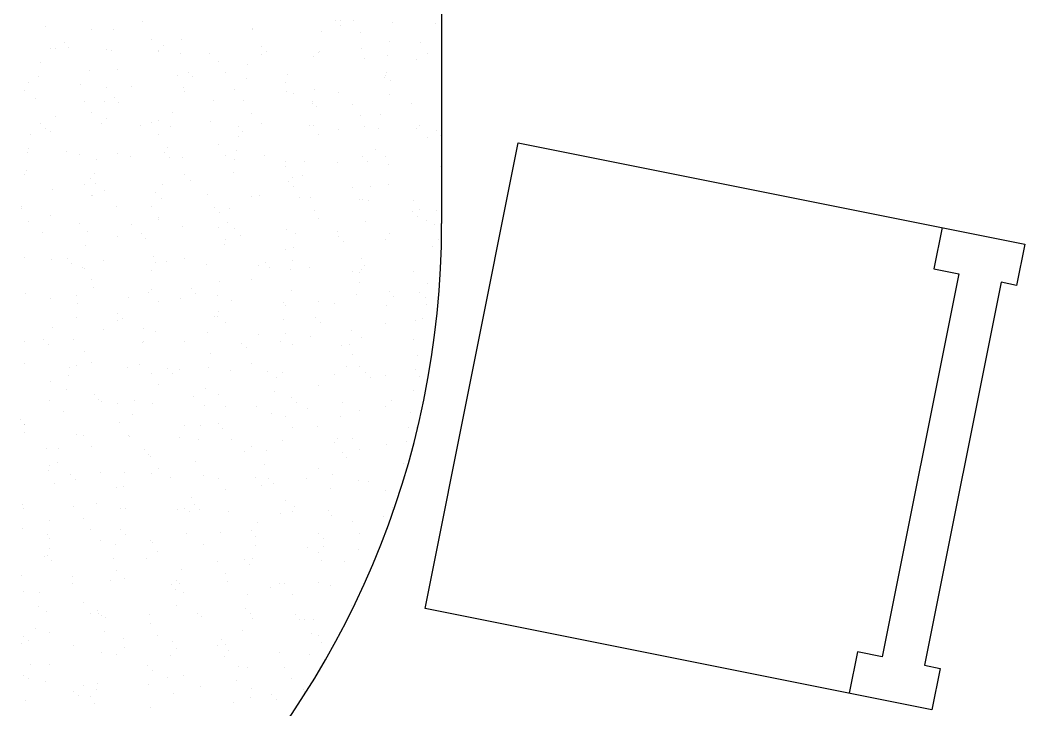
# Model space of a CAD drawing. Extents: x 33 to 1815, y -14679 to 245.
# Drawn here: x 36.261 to 37.214, y 8.045 to 8.699 of the extents above; entities that cross this region are included whole.
import ezdxf

# ---------------------------------------------------------------- set-up
doc = ezdxf.new("R2010")
doc.units = 0
doc.header["$MEASUREMENT"] = 0
doc.layers.add('LINVISTA', color=13, linetype='CONTINUOUS')
doc.layers.add('VARANDA', color=1, linetype='CONTINUOUS')

msp = doc.modelspace()

# ---------------------------------------------------------------- linework, layer by layer
at = {"layer": 'LINVISTA', "ltscale": 0.35}
msp.add_line((36.66036, 10.64451), (36.66036, 8.506), dxfattribs=at)
msp.add_arc((35.82961, 8.506), 0.83075, 180, 360, dxfattribs=at)
at = {"layer": 'VARANDA'}
for p, q in [((36.28419, 8.69283), (36.28419, 8.69283)), ((36.37647, 8.69684), (36.37647, 8.69684)), ((36.55988, 8.69805), (36.55988, 8.69805)), ((36.56417, 8.69337), (36.56417, 8.69337)), ((36.56469, 8.69836), (36.56469, 8.69836)), ((36.57633, 8.69792), (36.57633, 8.69792)), ((36.61363, 8.69676), (36.61363, 8.69676)), ((36.65442, 8.69557), (36.65442, 8.69557)), ((36.32859, 8.69017), (36.32859, 8.69017)), ((36.34959, 8.69006), (36.34959, 8.69006)), ((36.48051, 8.68968), (36.48051, 8.68968)), ((36.48123, 8.69094), (36.48123, 8.69094)), ((36.54663, 8.68817), (36.54663, 8.68817)), ((36.58315, 8.68721), (36.58315, 8.68721)), ((36.30218, 8.67723), (36.30218, 8.67723)), ((36.38537, 8.68037), (36.38537, 8.68037)), ((36.39672, 8.67474), (36.39672, 8.67474)), ((36.41401, 8.67986), (36.41401, 8.67986)), ((36.48988, 8.67376), (36.48988, 8.67376)), ((36.61105, 8.67798), (36.61105, 8.67798)), ((36.63993, 8.67741), (36.63993, 8.67741)), ((36.28955, 8.67212), (36.28955, 8.67212)), ((36.2937, 8.67211), (36.2937, 8.67211)), ((36.30647, 8.67255), (36.30647, 8.67255)), ((36.34264, 8.67051), (36.34264, 8.67051)), ((36.34687, 8.66941), (36.34687, 8.66941)), ((36.39158, 8.66891), (36.39158, 8.66891)), ((36.39219, 8.66965), (36.39219, 8.66965)), ((36.41227, 8.66664), (36.41227, 8.66664)), ((36.44052, 8.66731), (36.44052, 8.66731)), ((36.48946, 8.66571), (36.48946, 8.66571)), ((36.49417, 8.66908), (36.49417, 8.66908)), ((36.5384, 8.66411), (36.5384, 8.66411)), ((36.54391, 8.66752), (36.54391, 8.66752)), ((36.54411, 8.66917), (36.54411, 8.66917)), ((36.58442, 8.67127), (36.58442, 8.67127)), ((36.60931, 8.66475), (36.60931, 8.66475)), ((36.64675, 8.6667), (36.64675, 8.6667)), ((36.27965, 8.65833), (36.27965, 8.65833)), ((36.44897, 8.65985), (36.44897, 8.65985)), ((36.47669, 8.65644), (36.47669, 8.65644)), ((36.58735, 8.66251), (36.58735, 8.66251)), ((36.63629, 8.66091), (36.63629, 8.66091)), ((36.2779, 8.64511), (36.2779, 8.64511)), ((36.32672, 8.65045), (36.32672, 8.65045)), ((36.35315, 8.65161), (36.35315, 8.65161)), ((36.40955, 8.64599), (36.40955, 8.64599)), ((36.41988, 8.64946), (36.41988, 8.64946)), ((36.42417, 8.64478), (36.42417, 8.64478)), ((36.4558, 8.64914), (36.4558, 8.64914)), ((36.51442, 8.64698), (36.51442, 8.64698)), ((36.60659, 8.6441), (36.60659, 8.6441)), ((36.60758, 8.64599), (36.60758, 8.64599)), ((36.60772, 8.64865), (36.60772, 8.64865)), ((36.26857, 8.63936), (36.26857, 8.63936)), ((36.31751, 8.63776), (36.31751, 8.63776)), ((36.34233, 8.63491), (36.34233, 8.63491)), ((36.36645, 8.63616), (36.36645, 8.63616)), ((36.4154, 8.63456), (36.4154, 8.63456)), ((36.47495, 8.64322), (36.47495, 8.64322)), ((36.51258, 8.63934), (36.51258, 8.63934)), ((36.61187, 8.64131), (36.61187, 8.64131)), ((36.26484, 8.63158), (36.26484, 8.63158)), ((36.34989, 8.62517), (36.34989, 8.62517)), ((36.41676, 8.63109), (36.41676, 8.63109)), ((36.46434, 8.63296), (36.46434, 8.63296)), ((36.51328, 8.63136), (36.51328, 8.63136)), ((36.5194, 8.62863), (36.5194, 8.62863)), ((36.53937, 8.63302), (36.53937, 8.63302)), ((36.56222, 8.62976), (36.56222, 8.62976)), ((36.61116, 8.62816), (36.61116, 8.62816)), ((36.6601, 8.62656), (36.6601, 8.62656)), ((36.27519, 8.62446), (36.27519, 8.62446)), ((36.32162, 8.62178), (36.32162, 8.62178)), ((36.34059, 8.62169), (36.34059, 8.62169)), ((36.35418, 8.62049), (36.35418, 8.62049)), ((36.44442, 8.62268), (36.44442, 8.62268)), ((36.47223, 8.62257), (36.47223, 8.62257)), ((36.53759, 8.6217), (36.53759, 8.6217)), ((36.53763, 8.6198), (36.53763, 8.6198)), ((36.54188, 8.61702), (36.54188, 8.61702)), ((36.57618, 8.61882), (36.57618, 8.61882)), ((36.63212, 8.61921), (36.63212, 8.61921)), ((36.29401, 8.60713), (36.29401, 8.60713)), ((36.32845, 8.61107), (36.32845, 8.61107)), ((36.40501, 8.61149), (36.40501, 8.61149)), ((36.48036, 8.61058), (36.48036, 8.61058)), ((36.58301, 8.60811), (36.58301, 8.60811)), ((36.60205, 8.6096), (36.60205, 8.6096)), ((36.27989, 8.60087), (36.27989, 8.60087)), ((36.33787, 8.60104), (36.33787, 8.60104)), ((36.34295, 8.60553), (36.34295, 8.60553)), ((36.37442, 8.59839), (36.37442, 8.59839)), ((36.38523, 8.60127), (36.38523, 8.60127)), ((36.39189, 8.60393), (36.39189, 8.60393)), ((36.40327, 8.59827), (36.40327, 8.59827)), ((36.44083, 8.60233), (36.44083, 8.60233)), ((36.46759, 8.5974), (36.46759, 8.5974)), ((36.48978, 8.60073), (36.48978, 8.60073)), ((36.53491, 8.59915), (36.53491, 8.59915)), ((36.53872, 8.59913), (36.53872, 8.59913)), ((36.58766, 8.59753), (36.58766, 8.59753)), ((36.60031, 8.59638), (36.60031, 8.59638)), ((36.63979, 8.59831), (36.63979, 8.59831)), ((36.27064, 8.58996), (36.27064, 8.58996)), ((36.28418, 8.59619), (36.28418, 8.59619)), ((36.28941, 8.59302), (36.28941, 8.59302)), ((36.39205, 8.59056), (36.39205, 8.59056)), ((36.46769, 8.58807), (36.46769, 8.58807)), ((36.47188, 8.59272), (36.47188, 8.59272)), ((36.54397, 8.59007), (36.54397, 8.59007)), ((36.56212, 8.59492), (36.56212, 8.59492)), ((36.6366, 8.59593), (36.6366, 8.59593)), ((36.64661, 8.5876), (36.64661, 8.5876)), ((36.65529, 8.59393), (36.65529, 8.59393)), ((36.65958, 8.58925), (36.65958, 8.58925)), ((36.40055, 8.57762), (36.40055, 8.57762)), ((36.44883, 8.58075), (36.44883, 8.58075)), ((36.26772, 8.57287), (36.26772, 8.57287)), ((36.2689, 8.57673), (36.2689, 8.57673)), ((36.30443, 8.57409), (36.30443, 8.57409)), ((36.31666, 8.57127), (36.31666, 8.57127)), ((36.35301, 8.57251), (36.35301, 8.57251)), ((36.36561, 8.56967), (36.36561, 8.56967)), ((36.39759, 8.57311), (36.39759, 8.57311)), ((36.40188, 8.56843), (36.40188, 8.56843)), ((36.41455, 8.56807), (36.41455, 8.56807)), ((36.45565, 8.57004), (36.45565, 8.57004)), ((36.46595, 8.57485), (36.46595, 8.57485)), ((36.49213, 8.57062), (36.49213, 8.57062)), ((36.58529, 8.56964), (36.58529, 8.56964)), ((36.59759, 8.57573), (36.59759, 8.57573)), ((36.60757, 8.56955), (36.60757, 8.56955)), ((36.33333, 8.56654), (36.33333, 8.56654)), ((36.46349, 8.56647), (36.46349, 8.56647)), ((36.51243, 8.56487), (36.51243, 8.56487)), ((36.51243, 8.56024), (36.51243, 8.56024)), ((36.53037, 8.56465), (36.53037, 8.56465)), ((36.56137, 8.56327), (36.56137, 8.56327)), ((36.58958, 8.56496), (36.58958, 8.56496)), ((36.61031, 8.56167), (36.61031, 8.56167)), ((36.65925, 8.56007), (36.65925, 8.56007)), ((36.2647, 8.55248), (36.2647, 8.55248)), ((36.26618, 8.55608), (36.26618, 8.55608)), ((36.32759, 8.54881), (36.32759, 8.54881)), ((36.33158, 8.55332), (36.33158, 8.55332)), ((36.41662, 8.552), (36.41662, 8.552)), ((36.46323, 8.5542), (36.46323, 8.5542)), ((36.51926, 8.54953), (36.51926, 8.54953)), ((36.52863, 8.55143), (36.52863, 8.55143)), ((36.66028, 8.55231), (36.66028, 8.55231)), ((36.32148, 8.54268), (36.32148, 8.54268)), ((36.33188, 8.54413), (36.33188, 8.54413)), ((36.39601, 8.54312), (36.39601, 8.54312)), ((36.42213, 8.54633), (36.42213, 8.54633)), ((36.51529, 8.54534), (36.51529, 8.54534)), ((36.51958, 8.54066), (36.51958, 8.54066)), ((36.57604, 8.53972), (36.57604, 8.53972)), ((36.59305, 8.54123), (36.59305, 8.54123)), ((36.60983, 8.54286), (36.60983, 8.54286)), ((36.29154, 8.53853), (36.29154, 8.53853)), ((36.3283, 8.53197), (36.3283, 8.53197)), ((36.32887, 8.53267), (36.32887, 8.53267)), ((36.34048, 8.53693), (36.34048, 8.53693)), ((36.38942, 8.53533), (36.38942, 8.53533)), ((36.39427, 8.5299), (36.39427, 8.5299)), ((36.43836, 8.53373), (36.43836, 8.53373)), ((36.48022, 8.53148), (36.48022, 8.53148)), ((36.4873, 8.53213), (36.4873, 8.53213)), ((36.52591, 8.53078), (36.52591, 8.53078)), ((36.53624, 8.53053), (36.53624, 8.53053)), ((36.26164, 8.52158), (36.26164, 8.52158)), ((36.35213, 8.52203), (36.35213, 8.52203)), ((36.38508, 8.52217), (36.38508, 8.52217)), ((36.4453, 8.52105), (36.4453, 8.52105)), ((36.58286, 8.52901), (36.58286, 8.52901)), ((36.58519, 8.52893), (36.58519, 8.52893)), ((36.59131, 8.52801), (36.59131, 8.52801)), ((36.63413, 8.52733), (36.63413, 8.52733)), ((36.26188, 8.51984), (36.26188, 8.51984)), ((36.28926, 8.51392), (36.28926, 8.51392)), ((36.39191, 8.51146), (36.39191, 8.51146)), ((36.44959, 8.51637), (36.44959, 8.51637)), ((36.45869, 8.5197), (36.45869, 8.5197)), ((36.53983, 8.51856), (36.53983, 8.51856)), ((36.54382, 8.51097), (36.54382, 8.51097)), ((36.633, 8.51758), (36.633, 8.51758)), ((36.63729, 8.51289), (36.63729, 8.51289)), ((36.63964, 8.51921), (36.63964, 8.51921)), ((36.65573, 8.51781), (36.65573, 8.51781)), ((36.26804, 8.5079), (36.26804, 8.5079)), ((36.31698, 8.5063), (36.31698, 8.5063)), ((36.36592, 8.5047), (36.36592, 8.5047)), ((36.39155, 8.50925), (36.39155, 8.50925)), ((36.41486, 8.5031), (36.41486, 8.5031)), ((36.44869, 8.50165), (36.44869, 8.50165)), ((36.45695, 8.50648), (36.45695, 8.50648)), ((36.4638, 8.5015), (36.4638, 8.5015)), ((36.58859, 8.50736), (36.58859, 8.50736)), ((36.64647, 8.5085), (36.64647, 8.5085)), ((36.65399, 8.50459), (36.65399, 8.50459)), ((36.28213, 8.49774), (36.28213, 8.49774)), ((36.32432, 8.49817), (36.32432, 8.49817)), ((36.35287, 8.49341), (36.35287, 8.49341)), ((36.3753, 8.49675), (36.3753, 8.49675)), ((36.37959, 8.49207), (36.37959, 8.49207)), ((36.46983, 8.49427), (36.46983, 8.49427)), ((36.51274, 8.4999), (36.51274, 8.4999)), ((36.52137, 8.49628), (36.52137, 8.49628)), ((36.56168, 8.4983), (36.56168, 8.4983)), ((36.563, 8.49328), (36.563, 8.49328)), ((36.61062, 8.4967), (36.61062, 8.4967)), ((36.65957, 8.4951), (36.65957, 8.4951)), ((36.32258, 8.48494), (36.32258, 8.48494)), ((36.45423, 8.48583), (36.45423, 8.48583)), ((36.45551, 8.49094), (36.45551, 8.49094)), ((36.51963, 8.48306), (36.51963, 8.48306)), ((36.56729, 8.4886), (36.56729, 8.4886)), ((36.60743, 8.49045), (36.60743, 8.49045)), ((36.65127, 8.48394), (36.65127, 8.48394)), ((36.65753, 8.4908), (36.65753, 8.4908)), ((36.26455, 8.47338), (36.26455, 8.47338)), ((36.3053, 8.47246), (36.3053, 8.47246)), ((36.38701, 8.47475), (36.38701, 8.47475)), ((36.41647, 8.4729), (36.41647, 8.4729)), ((36.51229, 8.48114), (36.51229, 8.48114)), ((36.58405, 8.47286), (36.58405, 8.47286)), ((36.29069, 8.47204), (36.29069, 8.47204)), ((36.30959, 8.46778), (36.30959, 8.46778)), ((36.31986, 8.4643), (36.31986, 8.4643)), ((36.32133, 8.46358), (36.32133, 8.46358)), ((36.33963, 8.47044), (36.33963, 8.47044)), ((36.38857, 8.46884), (36.38857, 8.46884)), ((36.39984, 8.46997), (36.39984, 8.46997)), ((36.43751, 8.46724), (36.43751, 8.46724)), ((36.48646, 8.46564), (36.48646, 8.46564)), ((36.493, 8.46899), (36.493, 8.46899)), ((36.49729, 8.4643), (36.49729, 8.4643)), ((36.51911, 8.47043), (36.51911, 8.47043)), ((36.5354, 8.46404), (36.5354, 8.46404)), ((36.58754, 8.4665), (36.58754, 8.4665)), ((36.38526, 8.46153), (36.38526, 8.46153)), ((36.51691, 8.46241), (36.51691, 8.46241)), ((36.5759, 8.46063), (36.5759, 8.46063)), ((36.58231, 8.45964), (36.58231, 8.45964)), ((36.58434, 8.46244), (36.58434, 8.46244)), ((36.63328, 8.46084), (36.63328, 8.46084)), ((36.32816, 8.45287), (36.32816, 8.45287)), ((36.32984, 8.44568), (36.32984, 8.44568)), ((36.423, 8.44469), (36.423, 8.44469)), ((36.44969, 8.45133), (36.44969, 8.45133)), ((36.48008, 8.45238), (36.48008, 8.45238)), ((36.58272, 8.44991), (36.58272, 8.44991)), ((36.64673, 8.44944), (36.64673, 8.44944)), ((36.26556, 8.4393), (36.26556, 8.4393)), ((36.28912, 8.43482), (36.28912, 8.43482)), ((36.3145, 8.4377), (36.3145, 8.4377)), ((36.36345, 8.4361), (36.36345, 8.4361)), ((36.38255, 8.44088), (36.38255, 8.44088)), ((36.38494, 8.44307), (36.38494, 8.44307)), ((36.41239, 8.4345), (36.41239, 8.4345)), ((36.42729, 8.44001), (36.42729, 8.44001)), ((36.44795, 8.43811), (36.44795, 8.43811)), ((36.51754, 8.44221), (36.51754, 8.44221)), ((36.57959, 8.43899), (36.57959, 8.43899)), ((36.6107, 8.44122), (36.6107, 8.44122)), ((36.61499, 8.43654), (36.61499, 8.43654)), ((36.6395, 8.44011), (36.6395, 8.44011)), ((36.64499, 8.43622), (36.64499, 8.43622)), ((36.31532, 8.42979), (36.31532, 8.42979)), ((36.39176, 8.43236), (36.39176, 8.43236)), ((36.46133, 8.4329), (36.46133, 8.4329)), ((36.51027, 8.4313), (36.51027, 8.4313)), ((36.51237, 8.42791), (36.51237, 8.42791)), ((36.54368, 8.43187), (36.54368, 8.43187)), ((36.55921, 8.4297), (36.55921, 8.4297)), ((36.60815, 8.4281), (36.60815, 8.4281)), ((36.64632, 8.4294), (36.64632, 8.4294)), ((36.31358, 8.41657), (36.31358, 8.41657)), ((36.353, 8.4204), (36.353, 8.4204)), ((36.35729, 8.41571), (36.35729, 8.41571)), ((36.44523, 8.41746), (36.44523, 8.41746)), ((36.44754, 8.41791), (36.44754, 8.41791)), ((36.44854, 8.42255), (36.44854, 8.42255)), ((36.5407, 8.41693), (36.5407, 8.41693)), ((36.64227, 8.41557), (36.64227, 8.41557)), ((36.291, 8.40707), (36.291, 8.40707)), ((36.35272, 8.41431), (36.35272, 8.41431)), ((36.378, 8.40638), (36.378, 8.40638)), ((36.45537, 8.41184), (36.45537, 8.41184)), ((36.51063, 8.41469), (36.51063, 8.41469)), ((36.54499, 8.41224), (36.54499, 8.41224)), ((36.60728, 8.41135), (36.60728, 8.41135)), ((36.63524, 8.41444), (36.63524, 8.41444)), ((36.33994, 8.40547), (36.33994, 8.40547)), ((36.38888, 8.40387), (36.38888, 8.40387)), ((36.43783, 8.40227), (36.43783, 8.40227)), ((36.48677, 8.40067), (36.48677, 8.40067)), ((36.51215, 8.40204), (36.51215, 8.40204)), ((36.53571, 8.39907), (36.53571, 8.39907)), ((36.57505, 8.40449), (36.57505, 8.40449)), ((36.58465, 8.39747), (36.58465, 8.39747)), ((36.26441, 8.39428), (36.26441, 8.39428)), ((36.28301, 8.3961), (36.28301, 8.3961)), ((36.2873, 8.39142), (36.2873, 8.39142)), ((36.31086, 8.39592), (36.31086, 8.39592)), ((36.37626, 8.39316), (36.37626, 8.39316)), ((36.37754, 8.39362), (36.37754, 8.39362)), ((36.41633, 8.3938), (36.41633, 8.3938)), ((36.47071, 8.39263), (36.47071, 8.39263)), ((36.475, 8.38795), (36.475, 8.38795)), ((36.50791, 8.39404), (36.50791, 8.39404)), ((36.51897, 8.39133), (36.51897, 8.39133)), ((36.56524, 8.39015), (36.56524, 8.39015)), ((36.57331, 8.39127), (36.57331, 8.39127)), ((36.63359, 8.39587), (36.63359, 8.39587)), ((36.32119, 8.38448), (36.32119, 8.38448)), ((36.44069, 8.38296), (36.44069, 8.38296)), ((36.57575, 8.38153), (36.57575, 8.38153)), ((36.63773, 8.38107), (36.63773, 8.38107)), ((36.26472, 8.37281), (36.26472, 8.37281)), ((36.30755, 8.36932), (36.30755, 8.36932)), ((36.31366, 8.37121), (36.31366, 8.37121)), ((36.32801, 8.37377), (36.32801, 8.37377)), ((36.3626, 8.36961), (36.3626, 8.36961)), ((36.37355, 8.37251), (36.37355, 8.37251)), ((36.40071, 8.36834), (36.40071, 8.36834)), ((36.41154, 8.36801), (36.41154, 8.36801)), ((36.43894, 8.36974), (36.43894, 8.36974)), ((36.47993, 8.37328), (36.47993, 8.37328)), ((36.57059, 8.37062), (36.57059, 8.37062)), ((36.58258, 8.37082), (36.58258, 8.37082)), ((36.63599, 8.36785), (36.63599, 8.36785)), ((36.30632, 8.36142), (36.30632, 8.36142)), ((36.3848, 8.36397), (36.3848, 8.36397)), ((36.405, 8.36365), (36.405, 8.36365)), ((36.46048, 8.36641), (36.46048, 8.36641)), ((36.49525, 8.36585), (36.49525, 8.36585)), ((36.50337, 8.35954), (36.50337, 8.35954)), ((36.50942, 8.36481), (36.50942, 8.36481)), ((36.55836, 8.36321), (36.55836, 8.36321)), ((36.58841, 8.36487), (36.58841, 8.36487)), ((36.5927, 8.36018), (36.5927, 8.36018)), ((36.6073, 8.36161), (36.6073, 8.36161)), ((36.63936, 8.36101), (36.63936, 8.36101)), ((36.28898, 8.35572), (36.28898, 8.35572)), ((36.39162, 8.35326), (36.39162, 8.35326)), ((36.43623, 8.34909), (36.43623, 8.34909)), ((36.54354, 8.35277), (36.54354, 8.35277)), ((36.30458, 8.3482), (36.30458, 8.3482)), ((36.33071, 8.34404), (36.33071, 8.34404)), ((36.335, 8.33936), (36.335, 8.33936)), ((36.42525, 8.34156), (36.42525, 8.34156)), ((36.4484, 8.34345), (36.4484, 8.34345)), ((36.50163, 8.34632), (36.50163, 8.34632)), ((36.51841, 8.34057), (36.51841, 8.34057)), ((36.63327, 8.3472), (36.63327, 8.3472)), ((36.28853, 8.33846), (36.28853, 8.33846)), ((36.33747, 8.33686), (36.33747, 8.33686)), ((36.35258, 8.33521), (36.35258, 8.33521)), ((36.369, 8.33801), (36.369, 8.33801)), ((36.38641, 8.33526), (36.38641, 8.33526)), ((36.43535, 8.33366), (36.43535, 8.33366)), ((36.45522, 8.33274), (36.45522, 8.33274)), ((36.4843, 8.33206), (36.4843, 8.33206)), ((36.5227, 8.33589), (36.5227, 8.33589)), ((36.53324, 8.33046), (36.53324, 8.33046)), ((36.56605, 8.33612), (36.56605, 8.33612)), ((36.60714, 8.33226), (36.60714, 8.33226)), ((36.61295, 8.33809), (36.61295, 8.33809)), ((36.30186, 8.32755), (36.30186, 8.32755)), ((36.36726, 8.32478), (36.36726, 8.32478)), ((36.49891, 8.32567), (36.49891, 8.32567)), ((36.512, 8.32294), (36.512, 8.32294)), ((36.56431, 8.3229), (36.56431, 8.3229)), ((36.58218, 8.32886), (36.58218, 8.32886)), ((36.63112, 8.32726), (36.63112, 8.32726)), ((36.26071, 8.31975), (36.26071, 8.31975)), ((36.26427, 8.31519), (36.26427, 8.31519)), ((36.265, 8.31506), (36.265, 8.31506)), ((36.35525, 8.31726), (36.35525, 8.31726)), ((36.41618, 8.3147), (36.41618, 8.3147)), ((36.43168, 8.31459), (36.43168, 8.31459)), ((36.44841, 8.31628), (36.44841, 8.31628)), ((36.4527, 8.31159), (36.4527, 8.31159)), ((36.51883, 8.31223), (36.51883, 8.31223)), ((36.54295, 8.31379), (36.54295, 8.31379)), ((36.62873, 8.3127), (36.62873, 8.3127)), ((36.63611, 8.3128), (36.63611, 8.3128)), ((36.26503, 8.30783), (36.26503, 8.30783)), ((36.31397, 8.30623), (36.31397, 8.30623)), ((36.32105, 8.30538), (36.32105, 8.30538)), ((36.36291, 8.30463), (36.36291, 8.30463)), ((36.36454, 8.30413), (36.36454, 8.30413)), ((36.41185, 8.30303), (36.41185, 8.30303)), ((36.42994, 8.30137), (36.42994, 8.30137)), ((36.46079, 8.30143), (36.46079, 8.30143)), ((36.56159, 8.30225), (36.56159, 8.30225)), ((36.57561, 8.30243), (36.57561, 8.30243)), ((36.28525, 8.29297), (36.28525, 8.29297)), ((36.29732, 8.29305), (36.29732, 8.29305)), ((36.32787, 8.29467), (36.32787, 8.29467)), ((36.37842, 8.29198), (36.37842, 8.29198)), ((36.47979, 8.29418), (36.47979, 8.29418)), ((36.50973, 8.29983), (36.50973, 8.29983)), ((36.55868, 8.29823), (36.55868, 8.29823)), ((36.58243, 8.29172), (36.58243, 8.29172)), ((36.60762, 8.29663), (36.60762, 8.29663)), ((36.62699, 8.29948), (36.62699, 8.29948)), ((36.38271, 8.2873), (36.38271, 8.2873)), ((36.38465, 8.28487), (36.38465, 8.28487)), ((36.47295, 8.2895), (36.47295, 8.2895)), ((36.49437, 8.29117), (36.49437, 8.29117)), ((36.56612, 8.28851), (36.56612, 8.28851)), ((36.57041, 8.28383), (36.57041, 8.28383)), ((36.28883, 8.27663), (36.28883, 8.27663)), ((36.29558, 8.27983), (36.29558, 8.27983)), ((36.39148, 8.27416), (36.39148, 8.27416)), ((36.42723, 8.28072), (36.42723, 8.28072)), ((36.49262, 8.27795), (36.49262, 8.27795)), ((36.54339, 8.27367), (36.54339, 8.27367)), ((36.62427, 8.27883), (36.62427, 8.27883)), ((36.28768, 8.27198), (36.28768, 8.27198)), ((36.30842, 8.26769), (36.30842, 8.26769)), ((36.31271, 8.263), (36.31271, 8.263)), ((36.33662, 8.27038), (36.33662, 8.27038)), ((36.36, 8.26963), (36.36, 8.26963)), ((36.38556, 8.26878), (36.38556, 8.26878)), ((36.40296, 8.2652), (36.40296, 8.2652)), ((36.43451, 8.26718), (36.43451, 8.26718)), ((36.44826, 8.26436), (36.44826, 8.26436)), ((36.48345, 8.26558), (36.48345, 8.26558)), ((36.49612, 8.26421), (36.49612, 8.26421)), ((36.53239, 8.26398), (36.53239, 8.26398)), ((36.55705, 8.26775), (36.55705, 8.26775)), ((36.29286, 8.25918), (36.29286, 8.25918)), ((36.35244, 8.25611), (36.35244, 8.25611)), ((36.35826, 8.25641), (36.35826, 8.25641)), ((36.45508, 8.25364), (36.45508, 8.25364)), ((36.48991, 8.2573), (36.48991, 8.2573)), ((36.50041, 8.25953), (36.50041, 8.25953)), ((36.55531, 8.25453), (36.55531, 8.25453)), ((36.58133, 8.26238), (36.58133, 8.26238)), ((36.59066, 8.26173), (36.59066, 8.26173)), ((36.42268, 8.24622), (36.42268, 8.24622)), ((36.51186, 8.24384), (36.51186, 8.24384)), ((36.607, 8.25316), (36.607, 8.25316)), ((36.26256, 8.23923), (36.26256, 8.23923)), ((36.26412, 8.23609), (36.26412, 8.23609)), ((36.3115, 8.23763), (36.3115, 8.23763)), ((36.33296, 8.24091), (36.33296, 8.24091)), ((36.35554, 8.23576), (36.35554, 8.23576)), ((36.36044, 8.23603), (36.36044, 8.23603)), ((36.40938, 8.23443), (36.40938, 8.23443)), ((36.41604, 8.2356), (36.41604, 8.2356)), ((36.42612, 8.23992), (36.42612, 8.23992)), ((36.43041, 8.23524), (36.43041, 8.23524)), ((36.52066, 8.23744), (36.52066, 8.23744)), ((36.61382, 8.23645), (36.61382, 8.23645)), ((36.28832, 8.22468), (36.28832, 8.22468)), ((36.3209, 8.22628), (36.3209, 8.22628)), ((36.42094, 8.23299), (36.42094, 8.23299)), ((36.45832, 8.23283), (36.45832, 8.23283)), ((36.50726, 8.23123), (36.50726, 8.23123)), ((36.51868, 8.23313), (36.51868, 8.23313)), ((36.55259, 8.23388), (36.55259, 8.23388)), ((36.5562, 8.22963), (36.5562, 8.22963)), ((36.60514, 8.22803), (36.60514, 8.22803)), ((36.26296, 8.21661), (36.26296, 8.21661)), ((36.32773, 8.21557), (36.32773, 8.21557)), ((36.35612, 8.21562), (36.35612, 8.21562)), ((36.48536, 8.2228), (36.48536, 8.2228)), ((36.57546, 8.22333), (36.57546, 8.22333)), ((36.28658, 8.21146), (36.28658, 8.21146)), ((36.28799, 8.207), (36.28799, 8.207)), ((36.36041, 8.21094), (36.36041, 8.21094)), ((36.38451, 8.20577), (36.38451, 8.20577)), ((36.41822, 8.21234), (36.41822, 8.21234)), ((36.45066, 8.21314), (36.45066, 8.21314)), ((36.47964, 8.21508), (36.47964, 8.21508)), ((36.48362, 8.20958), (36.48362, 8.20958)), ((36.54382, 8.21215), (36.54382, 8.21215)), ((36.54811, 8.20747), (36.54811, 8.20747)), ((36.58229, 8.21262), (36.58229, 8.21262)), ((36.28869, 8.19753), (36.28869, 8.19753)), ((36.33694, 8.2054), (36.33694, 8.2054)), ((36.351, 8.20126), (36.351, 8.20126)), ((36.38588, 8.2038), (36.38588, 8.2038)), ((36.43482, 8.2022), (36.43482, 8.2022)), ((36.48376, 8.2006), (36.48376, 8.2006)), ((36.5327, 8.199), (36.5327, 8.199)), ((36.54805, 8.19938), (36.54805, 8.19938)), ((36.58164, 8.1974), (36.58164, 8.1974)), ((36.28386, 8.19081), (36.28386, 8.19081)), ((36.28613, 8.19133), (36.28613, 8.19133)), ((36.29042, 8.18665), (36.29042, 8.18665)), ((36.34926, 8.18804), (36.34926, 8.18804)), ((36.38066, 8.18885), (36.38066, 8.18885)), ((36.39133, 8.19506), (36.39133, 8.19506)), ((36.47383, 8.18786), (36.47383, 8.18786)), ((36.48091, 8.18893), (36.48091, 8.18893)), ((36.54325, 8.19457), (36.54325, 8.19457)), ((36.35229, 8.17701), (36.35229, 8.17701)), ((36.41368, 8.17784), (36.41368, 8.17784)), ((36.44811, 8.18526), (36.44811, 8.18526)), ((36.47812, 8.18318), (36.47812, 8.18318)), ((36.54631, 8.18616), (36.54631, 8.18616)), ((36.56836, 8.18537), (36.56836, 8.18537)), ((36.26171, 8.17274), (36.26171, 8.17274)), ((36.31065, 8.17114), (36.31065, 8.17114)), ((36.35959, 8.16954), (36.35959, 8.16954)), ((36.40853, 8.16794), (36.40853, 8.16794)), ((36.45494, 8.17455), (36.45494, 8.17455)), ((36.31066, 8.16455), (36.31066, 8.16455)), ((36.34654, 8.16739), (36.34654, 8.16739)), ((36.40383, 8.16356), (36.40383, 8.16356)), ((36.40812, 8.15888), (36.40812, 8.15888)), ((36.41194, 8.16462), (36.41194, 8.16462)), ((36.45747, 8.16634), (36.45747, 8.16634)), ((36.49836, 8.16108), (36.49836, 8.16108)), ((36.50641, 8.16474), (36.50641, 8.16474)), ((36.51172, 8.16474), (36.51172, 8.16474)), ((36.54359, 8.16551), (36.54359, 8.16551)), ((36.55536, 8.16314), (36.55536, 8.16314)), ((36.26398, 8.15699), (36.26398, 8.15699)), ((36.27932, 8.15631), (36.27932, 8.15631)), ((36.4159, 8.1565), (36.4159, 8.1565)), ((36.47636, 8.15443), (36.47636, 8.15443)), ((36.51854, 8.15403), (36.51854, 8.15403)), ((36.27758, 8.14309), (36.27758, 8.14309)), ((36.32076, 8.14718), (36.32076, 8.14718)), ((36.33383, 8.13927), (36.33383, 8.13927)), ((36.40922, 8.14397), (36.40922, 8.14397)), ((36.47462, 8.1412), (36.47462, 8.1412)), ((36.57532, 8.14423), (36.57532, 8.14423)), ((36.28552, 8.1384), (36.28552, 8.1384)), ((36.32758, 8.13647), (36.32758, 8.13647)), ((36.33446, 8.1368), (36.33446, 8.1368)), ((36.33812, 8.13459), (36.33812, 8.13459)), ((36.342, 8.13289), (36.342, 8.13289)), ((36.3834, 8.1352), (36.3834, 8.1352)), ((36.42837, 8.13678), (36.42837, 8.13678)), ((36.43235, 8.1336), (36.43235, 8.1336)), ((36.4795, 8.13599), (36.4795, 8.13599)), ((36.48129, 8.132), (36.48129, 8.132)), ((36.52153, 8.1358), (36.52153, 8.1358)), ((36.52582, 8.13112), (36.52582, 8.13112)), ((36.53023, 8.1304), (36.53023, 8.1304)), ((36.53904, 8.13101), (36.53904, 8.13101)), ((36.27486, 8.12244), (36.27486, 8.12244)), ((36.38436, 8.12667), (36.38436, 8.12667)), ((36.4719, 8.12055), (36.4719, 8.12055)), ((36.26383, 8.11497), (36.26383, 8.11497)), ((36.26812, 8.11029), (36.26812, 8.11029)), ((36.28854, 8.11843), (36.28854, 8.11843)), ((36.34026, 8.11967), (36.34026, 8.11967)), ((36.35837, 8.11249), (36.35837, 8.11249)), ((36.39119, 8.11596), (36.39119, 8.11596)), ((36.45153, 8.1115), (36.45153, 8.1115)), ((36.5373, 8.11779), (36.5373, 8.11779)), ((36.54311, 8.11547), (36.54311, 8.11547)), ((36.26202, 8.10777), (36.26202, 8.10777)), ((36.31096, 8.10617), (36.31096, 8.10617)), ((36.3599, 8.10457), (36.3599, 8.10457)), ((36.40468, 8.10947), (36.40468, 8.10947)), ((36.40884, 8.10297), (36.40884, 8.10297)), ((36.44797, 8.10616), (36.44797, 8.10616)), ((36.45582, 8.10682), (36.45582, 8.10682)), ((36.45778, 8.10137), (36.45778, 8.10137)), ((36.54607, 8.10902), (36.54607, 8.10902)), ((36.33754, 8.09902), (36.33754, 8.09902)), ((36.35215, 8.09791), (36.35215, 8.09791)), ((36.40294, 8.09625), (36.40294, 8.09625)), ((36.45479, 8.09545), (36.45479, 8.09545)), ((36.50673, 8.09977), (36.50673, 8.09977)), ((36.53459, 8.09714), (36.53459, 8.09714)), ((36.27032, 8.08794), (36.27032, 8.08794)), ((36.28837, 8.08819), (36.28837, 8.08819)), ((36.38154, 8.08721), (36.38154, 8.08721)), ((36.38583, 8.08253), (36.38583, 8.08253)), ((36.46736, 8.08605), (36.46736, 8.08605)), ((36.47607, 8.08472), (36.47607, 8.08472)), ((36.51157, 8.08564), (36.51157, 8.08564)), ((36.26384, 8.07789), (36.26384, 8.07789)), ((36.26858, 8.07472), (36.26858, 8.07472)), ((36.40022, 8.0756), (36.40022, 8.0756)), ((36.41575, 8.0774), (36.41575, 8.0774)), ((36.46562, 8.07283), (36.46562, 8.07283)), ((36.5184, 8.07493), (36.5184, 8.07493)), ((36.28467, 8.07191), (36.28467, 8.07191)), ((36.31154, 8.06291), (36.31154, 8.06291)), ((36.32062, 8.06809), (36.32062, 8.06809)), ((36.333, 8.06452), (36.333, 8.06452)), ((36.33362, 8.07031), (36.33362, 8.07031)), ((36.38256, 8.06871), (36.38256, 8.06871)), ((36.4315, 8.06711), (36.4315, 8.06711)), ((36.48044, 8.06551), (36.48044, 8.06551)), ((36.52938, 8.06391), (36.52938, 8.06391)), ((36.53004, 8.06264), (36.53004, 8.06264)), ((36.26586, 8.05407), (36.26586, 8.05407)), ((36.31583, 8.05823), (36.31583, 8.05823)), ((36.32744, 8.05737), (36.32744, 8.05737)), ((36.40607, 8.06043), (36.40607, 8.06043)), ((36.47936, 8.05689), (36.47936, 8.05689)), ((36.49924, 8.05944), (36.49924, 8.05944)), ((36.50353, 8.05476), (36.50353, 8.05476)), ((36.33126, 8.0513), (36.33126, 8.0513)), ((36.38422, 8.04757), (36.38422, 8.04757)), ((36.4629, 8.05218), (36.4629, 8.05218))]:
    msp.add_line(p, q, dxfattribs=at)
msp.add_lwpolyline([(37.21357, 8.48643), (37.20573, 8.44721), (37.19092, 8.45017), (37.1184, 8.08734), (37.1332, 8.08438), (37.12536, 8.04516), (36.64487, 8.1412), (36.73307, 8.58247)], close=True, dxfattribs=at)
msp.add_lwpolyline([(37.13512, 8.50211), (37.12728, 8.46289), (37.15082, 8.45818), (37.0783, 8.09536), (37.05475, 8.10006), (37.04691, 8.06084)], dxfattribs=at)

doc.saveas('drawing.dxf')
